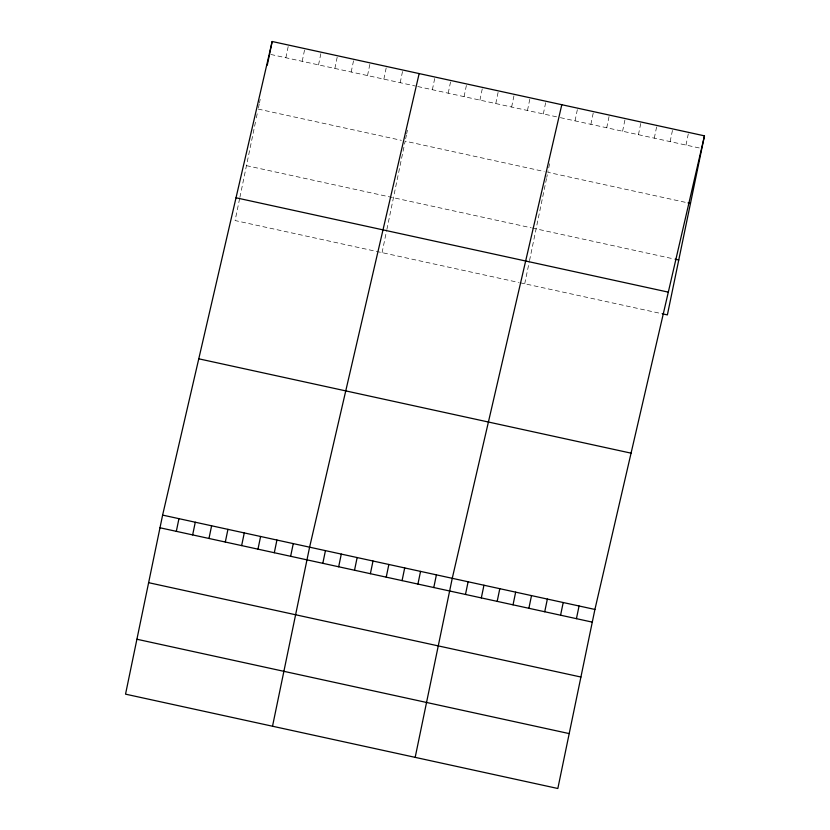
<?xml version="1.0" encoding="UTF-8"?>
<svg xmlns="http://www.w3.org/2000/svg" width="830" height="830" viewBox="0 0 830 830"><rect width="100%" height="100%" fill="white"/><g stroke="black" fill="none" stroke-linecap="round" stroke-linejoin="round"><path stroke-width="0.62" stroke-dasharray="4.15 3.11" d="M239.631 198.598L235.087 220.552L518.625 282.439M239.891 197.374L255.827 120.402M256.346 117.881L257.653 111.594M258.421 107.869L259.178 104.207M259.437 102.982L260.195 99.32M285.873 57.747L288.498 45.069M302.203 61.306L304.828 48.628M318.533 64.875L321.158 52.197M334.864 68.433L337.488 55.755M351.194 72.003L353.829 59.324M367.524 75.561L370.159 62.883M383.865 79.13L386.49 66.452M400.195 82.699L402.82 70.011M382.07 252.631L386.614 230.667M386.873 229.454L405.154 141.162L544.148 171.499M405.663 138.724L406.42 135.062M406.669 133.838L407.426 130.186M432.378 89.723L435.003 77.034M448.221 93.178L450.846 80.5M464.074 96.633L466.699 83.955M479.927 100.098L482.552 87.42M495.78 103.553L498.405 90.875M511.633 107.018L514.258 94.33M527.475 110.473L530.1 97.795M543.328 113.938L545.953 101.25M524.726 283.767L529.27 261.803M529.53 260.589L545.466 183.606M545.725 182.351L546.514 178.585M546.773 177.329L547.292 174.808M549.585 163.759L547.81 172.298L686.815 202.634M575.034 120.848L577.659 108.17M590.887 124.313L593.512 111.635M606.73 127.768L609.355 115.09M622.583 131.233L625.208 118.555M638.436 134.688L641.061 122.01M654.289 138.154L656.914 125.465M670.132 141.608L672.767 128.93M685.985 145.063L688.61 132.385M270.798 54.458L415.27 85.988M417.739 86.528L556.743 116.864M560.395 117.663L700.624 148.259M258.172 109.083L401.388 140.343M246.458 165.647L531.221 227.804M532.435 228.063L673.877 258.939M519.85 282.708L662.506 313.833"/><path stroke-width="1.25" d="M162.618 515.098L125.538 694.15L557.833 788.5L594.913 609.448L704.463 135.85L272.167 41.5L162.618 515.098L594.913 609.448M267.27 65.165L269.294 55.403M269.543 54.178L272.167 41.5M176.323 531.345L178.948 518.667M192.653 534.904L195.278 522.226M208.984 538.473L211.609 525.795M225.314 542.032L227.939 529.353M241.644 545.601L244.269 532.922M257.974 549.159L260.599 536.481M274.305 552.728L276.93 540.05M290.635 556.297L293.27 543.609M272.52 726.229L309.6 547.178L419.15 73.58M322.818 563.311L325.443 550.632M338.671 566.776L341.296 554.098M354.524 570.231L357.149 557.553M370.377 573.696L373.002 561.018M386.23 577.151L388.855 564.473M402.073 580.616L404.698 567.928M417.926 584.071L420.551 571.393M433.779 587.536L436.404 574.848M415.176 757.365L452.257 578.313L561.806 104.715M465.485 594.446L468.11 581.768M481.327 597.911L483.952 585.233M497.18 601.366L499.805 588.688M513.033 604.831L515.658 592.143M528.886 608.286L531.511 595.608M544.729 611.752L547.364 599.063M560.582 615.206L563.207 602.528M576.435 618.661L579.06 605.983M704.463 135.85L667.382 314.902L662.506 313.833M688.029 202.904L690.467 203.433M675.101 259.199L678.753 259.998M236.021 197.789L668.316 292.139M198.764 358.809L631.07 453.159M159.993 527.776L592.288 622.127M148.622 582.681L580.917 677.031M136.909 639.245L569.204 733.596"/></g></svg>
